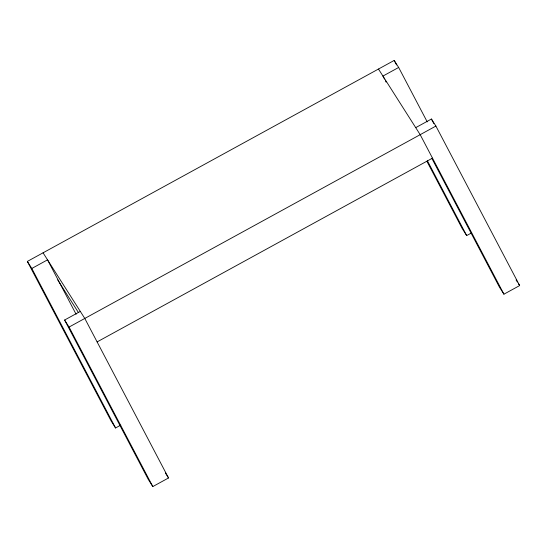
<?xml version="1.0" encoding="UTF-8"?>
<svg xmlns="http://www.w3.org/2000/svg" width="547" height="547" viewBox="0 0 547 547"><rect width="100%" height="100%" fill="white"/><g stroke="black" fill="none" stroke-linecap="round" stroke-linejoin="round"><path stroke-width="0.82" d="M120.805 425.101L115.561 427.973L111.096 420.937L27.35 261.425L394.189 60.43L398.66 67.459L427.234 121.892M27.35 261.425L31.822 268.461L47.541 259.846L76.115 314.279M398.66 67.459L382.934 76.074L384.52 79.096M43.069 252.817L84.792 318.45L168.531 477.962L152.811 486.57L148.34 479.541L64.601 320.029L80.32 311.414M415.713 127.642L431.439 119.027L435.904 126.063L519.65 285.575L503.931 294.183L499.459 287.154L431.986 158.637M64.601 320.029L69.066 327.065L435.904 126.063M97.106 341.909L432.499 158.131M426.892 161.283L462.208 228.55L466.68 235.586L471.172 233.125M516.074 279.948L517.414 282.054M518.31 283.462L519.65 285.575M378.469 69.038L420.185 134.678L503.931 294.183M57.681 279.879L78.31 312.337M165.406 473.039L168.531 477.962M431.439 119.027L433.819 123.567M394.189 60.43L396.568 64.963M385.32 80.607L386.114 82.118M427.385 160.743L466.68 235.586M69.066 327.065L152.811 486.57M31.822 268.461L115.561 427.973"/></g></svg>
